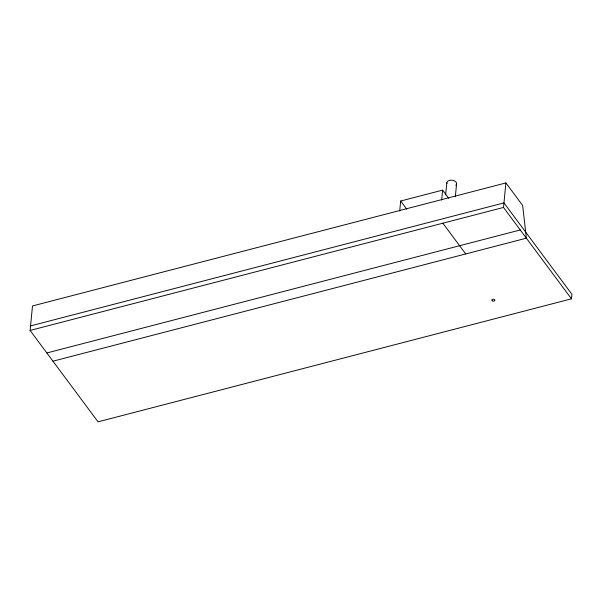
<?xml version="1.0" encoding="UTF-8"?>
<svg xmlns="http://www.w3.org/2000/svg" width="602" height="602" viewBox="0 0 602 602"><rect width="100%" height="100%" fill="white"/><g stroke="black" fill="none" stroke-linecap="round" stroke-linejoin="round"><path stroke-width="0.9" d="M30.544 325.908L503.957 202.897L571.9 294.288L571.456 298.825L98.043 421.836L30.1 330.445L32.5 305.944L505.913 182.933L522.664 205.455L526.374 238.181L52.961 361.192M399.705 210.986L400.684 201.023L442.628 190.119L448.648 198.216M441.65 200.09L442.628 190.119M445.623 194.897L446.812 182.82M455.323 196.786L456.602 183.776M571.456 298.825L503.513 207.442L505.913 182.933M30.1 330.445L503.513 207.442M46.843 352.968L520.256 229.964M442.861 223.199L465.715 253.946M400.684 201.023L406.741 209.172M446.895 183.64A4.921 3.13 5.6 0 1 452.644 180.276A4.921 3.13 5.6 0 1 455.789 185.273M492.24 300.752A1.528 0.971 5.6 0 0 494.821 300.571A1.528 0.971 5.6 0 0 493.083 299.209A1.528 0.971 5.6 0 0 492.24 300.752"/></g></svg>
